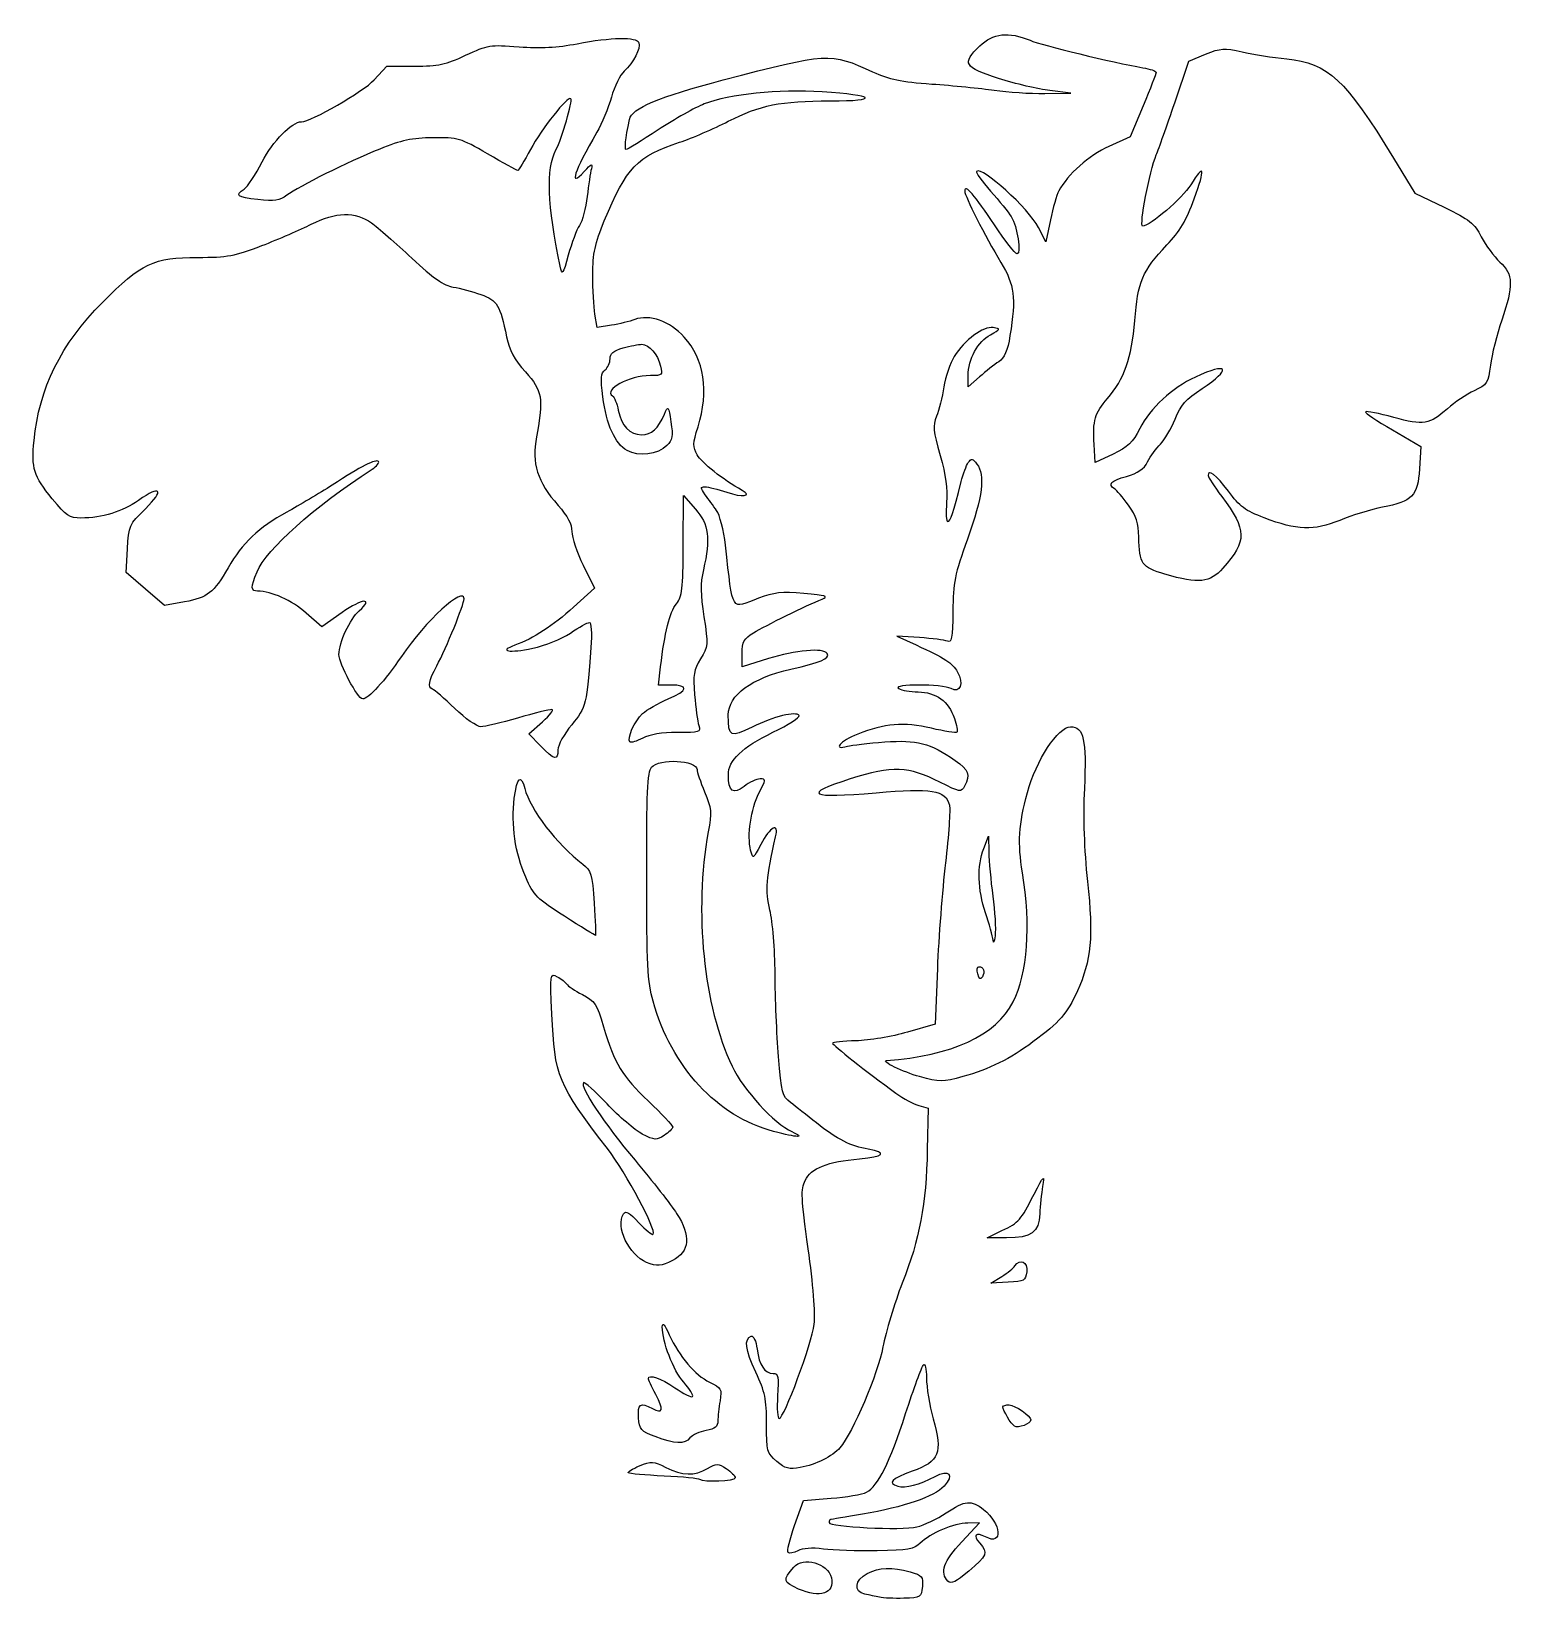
# Model space of a CAD drawing. Extents: x 5 to 118, y 3 to 122.
import ezdxf

# ---------------------------------------------------------------- set-up
doc = ezdxf.new("R2010")
doc.units = 0
doc.layers.get('0').update_dxf_attribs({"linetype": 'CONTINUOUS'})

msp = doc.modelspace()

# ---------------------------------------------------------------- linework, layer by layer
at = {"color": 7}
for points in [[(31.032191, 118.272576), (31.993811, 119.316993), (34.111337, 119.316993)], [(91.962272, 116.535077), (93.041401, 119.706285), (94.307229, 120.225817)], [(82.061193, 117.241769), (84.045568, 117.272729), (82.458068, 117.455612)], [(89.55237, 116.299641), (88.569051, 113.943748), (86.95074, 113.209971)], [(108.615872, 112.305535), (110.239318, 109.659702), (112.458886, 108.58379)], [(82.498322, 107.613237), (82.155977, 105.955535), (81.592592, 107.04365)], [(49.091776, 99.604732), (48.004666, 99.43936), (47.837918, 100.448488)], [(77.10651, 95.675524), (76.24036, 94.920512), (76.24036, 95.767829)], [(108.521399, 91.63477), (110.691253, 90.373999), (110.582787, 88.670559)], [(87.272828, 89.801631), (85.897651, 89.163062), (85.815874, 90.533699)], [(54.555541, 82.846228), (54.566547, 86.640953), (55.481577, 85.604683)], [(16.603263, 78.553657), (15.085563, 78.273095), (13.620999, 79.524312), (12.156435, 80.775527), (12.258614, 82.583867)], [(46.937385, 81.336073), (47.796908, 79.593046), (46.209781, 78.151315)], [(28.607202, 77.750252), (27.047902, 76.656464), (25.862913, 77.699534)], [(72.536193, 75.827324), (70.816401, 75.939825), (72.27161, 75.273387)], [(61.036898, 74.233638), (59.042443, 73.600281), (59.042443, 74.634402)], [(53.593757, 72.221161), (52.674216, 72.221161), (52.834836, 73.610224)], [(43.700173, 67.587275), (42.806186, 68.509639), (43.84671, 69.428344)], [(77.430985, 59.785745), (77.787601, 60.711786), (77.807735, 59.497084)], [(73.895225, 50.657614), (73.726818, 46.424281), (71.610151, 45.807363)], [(72.489764, 40.221165), (73.197651, 40.027484), (73.128669, 36.875884)], [(79.166352, 30.15262), (77.695568, 30.152829), (78.804013, 30.701504)], [(79.283068, 26.770031), (77.960151, 26.69494), (78.791178, 27.211605)], [(63.029042, 8.275892), (63.699774, 10.176359), (65.811355, 10.334625)], [(75.749573, 7.017208), (77.110868, 8.456578), (76.212594, 8.450757)]]:
    msp.add_lwpolyline(points, dxfattribs=at)
for points in [[(45.191527, 104.103452)], [(50.279834, 90.068278)], [(91.21053, 80.658764)], [(43.700173, 67.587275)], [(50.498629, 67.88858)], [(45.519054, 54.626634)], [(78.134792, 52.799012)], [(76.963296, 50.23838)], [(72.536193, 42.422337)], [(61.423693, 38.2495)], [(51.766401, 28.288165)], [(79.771441, 15.817228)], [(52.42786, 15.025365)], [(61.670269, 13.142534)], [(55.821786, 11.765415)], [(74.695071, 4.022273)], [(63.32343, 3.432606)], [(69.493485, 2.803181)]]:
    msp.add_lwpolyline(points, close=True, dxfattribs=at)
for points in [[(77.112852, 120.852591), (78.12028, 121.829029), (79.327534, 121.965026), (80.945212, 121.284306)], [(37.995185, 120.143554), (39.686114, 120.934835), (39.859604, 120.962577), (42.059786, 120.793519)], [(42.059786, 120.793519), (43.688659, 120.668358), (44.974579, 120.735852), (46.474735, 121.025246)], [(46.474735, 121.025246), (49.061719, 121.524298), (51.016972, 121.556587), (51.178883, 121.102931)], [(51.178883, 121.102931), (51.333855, 120.668717), (50.773777, 119.578196), (50.067551, 118.939069)], [(78.555464, 118.376572), (75.912446, 119.21919), (75.737466, 119.519515), (77.112852, 120.852591)], [(80.945212, 121.284306), (81.857091, 120.900586), (87.255326, 119.589986), (89.535672, 119.198687)], [(94.307229, 120.225817), (95.450766, 120.695157), (95.719159, 120.712655), (97.085354, 120.406933)], [(34.111337, 119.316993), (35.929501, 119.316993), (36.478575, 119.433847), (37.995185, 120.143554)], [(57.587235, 118.263865), (65.517234, 120.350429), (65.752464, 120.363322), (68.964318, 118.887422)], [(97.085354, 120.406933), (97.917116, 120.220805), (99.443746, 119.976447), (100.477862, 119.863914)], [(100.477862, 119.863914), (103.657762, 119.51788), (104.896298, 118.367558), (108.615872, 112.305535)], [(25.504524, 115.08366), (26.222749, 115.08366), (30.21847, 117.388795), (31.032191, 118.272576)], [(50.067551, 118.939069), (49.75823, 118.659137), (49.317119, 117.76645), (49.087307, 116.955319)], [(50.461161, 115.263), (50.630143, 116.108877), (52.683579, 116.973601), (57.587235, 118.263865)], [(68.964318, 118.887422), (70.238514, 118.301907), (71.126207, 118.118297), (73.462235, 117.957075)], [(82.458068, 117.455612), (81.584943, 117.556198), (79.828771, 117.970629), (78.555464, 118.376572)], [(89.535672, 119.198687), (90.081375, 119.105047), (90.529622, 118.94453), (90.531775, 118.841983)], [(90.531775, 118.841983), (90.533892, 118.739437), (90.093197, 117.595383), (89.55237, 116.299641)], [(45.999019, 116.838194), (45.767458, 117.069756), (43.775818, 114.56478), (42.930461, 112.978725)], [(49.087307, 116.955319), (48.857495, 116.144188), (48.358687, 114.944754), (47.978843, 114.28991)], [(65.12786, 117.352645), (61.731192, 117.554471), (58.122627, 117.187287), (56.154921, 116.439616)], [(65.746056, 116.67116), (69.570849, 116.67116), (69.170555, 117.112433), (65.12786, 117.352645)], [(73.462235, 117.957075), (75.062964, 117.8466), (77.206089, 117.633496), (78.224735, 117.48351)], [(78.224735, 117.48351), (79.24338, 117.333524), (80.969787, 117.224741), (82.061193, 117.241769)], [(44.867034, 112.942827), (45.326692, 113.825618), (46.156404, 116.680809), (45.999019, 116.838194)], [(56.154921, 116.439616), (55.479005, 116.182789), (53.89907, 115.296383), (52.643955, 114.469825)], [(57.98411, 115.118722), (60.402232, 116.363161), (61.942178, 116.67116), (65.746056, 116.67116)], [(90.553836, 112.570118), (90.734954, 113.006681), (91.36875, 114.790912), (91.962272, 116.535077)], [(22.508718, 112.026401), (23.315234, 113.609729), (24.759537, 115.08366), (25.504524, 115.08366)], [(50.210884, 112.966993), (50.07315, 112.966993), (50.158012, 113.745496), (50.461161, 115.263)], [(54.279943, 113.531442), (55.225828, 113.842775), (56.892703, 114.557052), (57.98411, 115.118722)], [(35.505567, 113.867222), (33.919176, 113.846701), (33.089411, 113.670831), (31.457575, 113.009246)], [(39.666675, 112.636264), (37.582536, 113.845709), (37.425842, 113.892063), (35.505567, 113.867222)], [(47.978843, 114.28991), (46.229561, 111.274176), (45.812448, 109.974526), (47.018803, 111.298593)], [(48.54897, 107.543035), (50.231463, 111.618069), (51.04294, 112.465998), (54.279943, 113.531442)], [(52.643955, 114.469825), (51.388841, 113.643268), (50.293958, 112.966993), (50.210884, 112.966993)], [(31.457575, 113.009246), (28.973306, 112.002064), (25.339935, 110.193786), (24.391427, 109.492525)], [(41.955223, 111.379493), (41.887653, 111.379493), (40.857808, 111.94504), (39.666675, 112.636264)], [(42.930461, 112.978725), (42.461651, 112.099147), (42.022795, 111.379493), (41.955223, 111.379493)], [(45.191527, 104.103452), (44.206951, 108.777483), (44.107584, 111.484275), (44.867034, 112.942827)], [(86.95074, 113.209971), (85.422629, 112.517092), (83.812359, 111.086562), (83.134224, 109.819457)], [(89.515061, 107.14616), (89.242596, 107.14616), (90.047747, 111.350262), (90.553836, 112.570118)], [(21.140881, 109.957395), (21.395542, 110.118375), (22.011069, 111.049428), (22.508718, 112.026401)], [(47.018803, 111.298593), (47.573179, 111.907063), (47.671453, 111.945513), (47.563688, 111.511785)], [(47.563688, 111.511785), (47.491377, 111.220743), (47.348455, 110.268243), (47.24608, 109.395118)], [(76.876973, 111.310551), (76.79963, 111.233208), (77.279058, 110.558866), (77.942371, 109.812012)], [(81.592592, 107.04365), (80.844607, 108.488301), (77.280071, 111.71365), (76.876973, 111.310551)], [(93.441475, 109.228569), (94.300196, 111.581522), (94.20193, 111.967232), (93.173693, 110.27965)], [(22.18844, 109.158144), (20.584192, 109.346692), (20.398685, 109.488228), (21.140881, 109.957395)], [(78.244084, 107.237582), (76.755212, 109.498412), (75.975776, 110.385019), (75.975776, 109.817785)], [(75.975776, 109.817785), (75.975776, 109.425233), (77.509648, 106.397143), (78.728448, 104.383601)], [(77.942371, 109.812012), (78.605682, 109.065159), (79.313463, 108.189579), (79.515219, 107.866274)], [(83.134224, 109.819457), (82.972767, 109.517771), (82.68661, 108.524973), (82.498322, 107.613237)], [(93.173693, 110.27965), (92.56332, 109.277884), (90.07434, 107.14616), (89.515061, 107.14616)], [(24.391427, 109.492525), (23.813998, 109.065612), (23.448182, 109.010086), (22.18844, 109.158144)], [(47.24608, 109.395118), (47.143707, 108.521993), (46.879431, 107.531513), (46.658803, 107.19405)], [(91.360651, 105.707491), (92.340377, 106.743403), (92.847978, 107.602344), (93.441475, 109.228569)], [(112.458886, 108.58379), (114.400005, 107.642852), (114.75453, 107.360716), (115.284896, 106.334831)], [(26.252162, 107.291009), (28.098245, 108.230867), (29.605031, 108.263048), (30.825967, 107.388696)], [(30.825967, 107.388696), (31.317041, 107.037019), (32.701386, 105.829326), (33.902293, 104.704932)], [(47.673112, 103.441993), (47.674699, 105.080944), (47.827168, 105.794822), (48.54897, 107.543035)], [(79.515219, 107.866274), (79.981602, 107.118916), (80.306844, 105.029493), (79.956792, 105.029493)], [(22.491825, 105.662123), (23.769574, 106.155592), (25.461728, 106.888588), (26.252162, 107.291009)], [(46.658803, 107.19405), (46.438174, 106.856587), (46.055402, 105.844556), (45.808194, 104.945091)], [(79.956792, 105.029493), (79.814579, 105.029493), (79.043861, 106.023134), (78.244084, 107.237582)], [(115.284896, 106.334831), (115.61844, 105.689655), (116.256745, 104.824269), (116.703351, 104.411752)], [(17.596369, 104.76491), (19.88725, 104.76491), (20.422786, 104.86306), (22.491825, 105.662123)], [(88.914322, 99.950085), (89.146912, 102.911025), (89.498546, 103.738586), (91.360651, 105.707491)], [(10.354361, 101.340022), (13.321919, 104.320672), (14.261269, 104.76491), (17.596369, 104.76491)], [(33.902293, 104.704932), (35.547451, 103.164586), (36.322714, 102.622272), (37.046911, 102.505202)], [(45.808194, 104.945091), (45.392364, 103.432087), (45.346215, 103.369101), (45.191527, 104.103452)], [(78.728448, 104.383601), (79.772579, 102.658626), (79.88963, 101.716058), (79.420384, 98.811786)], [(116.703351, 104.411752), (117.722822, 103.470095), (117.749053, 102.628376), (116.841386, 99.982607)], [(47.837918, 100.448488), (47.746219, 101.003509), (47.672051, 102.350587), (47.673112, 103.441993)], [(37.046911, 102.505202), (37.575548, 102.419744), (38.52191, 102.166006), (39.149941, 101.94134)], [(39.149941, 101.94134), (40.396419, 101.495438), (40.629216, 101.114216), (41.110866, 98.730176)], [(5.150813, 90.835951), (5.525307, 94.771845), (7.219035, 98.190862), (10.354361, 101.340022)], [(54.630688, 98.695701), (53.540131, 99.902817), (51.977147, 100.461093), (50.874448, 100.037376)], [(50.874448, 100.037376), (50.49189, 99.890376), (49.689689, 99.695685), (49.091776, 99.604732)], [(78.144042, 99.419836), (77.381952, 99.537332), (75.961208, 98.485029), (75.183934, 97.227374)], [(77.929682, 98.882017), (78.714539, 99.304618), (78.724776, 99.330304), (78.144042, 99.419836)], [(86.82967, 94.015671), (88.11623, 95.480981), (88.692016, 97.12008), (88.914322, 99.950085)], [(116.841386, 99.982607), (116.4707, 98.902094), (116.083337, 97.363936), (115.98058, 96.564482)], [(41.110866, 98.730176), (41.324699, 97.67175), (41.678251, 97.010188), (42.545616, 96.045467)], [(48.988276, 97.042581), (48.988276, 97.457046), (49.237784, 97.66558), (49.980464, 97.871833)], [(49.980464, 97.871833), (50.526167, 98.023381), (51.162559, 98.148042), (51.394664, 98.148852)], [(51.394664, 98.148852), (51.953213, 98.150704), (52.607607, 97.399023), (52.832804, 96.496682)], [(55.679914, 91.867823), (56.535317, 94.581475), (56.163877, 96.998644), (54.630688, 98.695701)], [(76.24036, 95.767829), (76.24036, 97.001674), (76.984214, 98.372935), (77.929682, 98.882017)], [(79.420384, 98.811786), (79.230487, 97.636481), (79.009237, 97.121239), (78.568275, 96.827411)], [(48.603019, 96.195121), (48.814911, 96.356686), (48.988276, 96.73804), (48.988276, 97.042581)], [(75.183934, 97.227374), (74.866354, 96.713519), (74.510974, 95.669174), (74.3942, 94.906605)], [(78.568275, 96.827411), (78.240686, 96.60913), (77.582892, 96.09078), (77.10651, 95.675524)], [(94.033589, 94.777121), (96.327722, 96.294879), (96.029253, 96.821905), (93.533643, 95.659911)], [(42.545616, 96.045467), (43.836339, 94.609875), (43.930816, 94.058473), (43.389479, 91.120518)], [(48.440396, 94.153196), (48.26072, 95.564079), (48.292094, 95.958046), (48.603019, 96.195121)], [(52.05117, 95.769078), (50.442286, 95.769078), (48.451992, 94.69496), (49.177358, 94.218144)], [(52.832804, 96.496682), (53.005945, 95.802921), (52.969591, 95.769078), (52.05117, 95.769078)], [(93.533643, 95.659911), (91.723456, 94.817062), (90.104225, 93.313909), (89.302796, 91.732367)], [(115.98058, 96.564482), (115.804352, 95.193398), (115.733756, 95.082778), (114.736327, 94.614738)], [(74.3942, 94.906605), (74.277426, 94.144039), (74.025831, 93.139014), (73.835104, 92.673218)], [(91.983068, 92.45251), (92.41133, 93.519276), (92.802334, 93.962545), (94.033589, 94.777121)], [(114.736327, 94.614738), (114.154744, 94.341831), (113.24558, 93.728209), (112.715961, 93.251134)], [(50.279834, 90.068278), (49.357804, 90.586748), (48.711922, 92.021086), (48.440396, 94.153196)], [(49.177358, 94.218144), (49.318638, 94.125272), (49.5139, 93.640381), (49.611272, 93.140607)], [(49.611272, 93.140607), (49.843092, 91.950757), (50.485397, 91.271161), (51.378136, 91.271161)], [(53.11979, 92.831036), (53.403566, 93.49378), (53.422555, 93.471127), (53.616601, 92.238343)], [(85.815874, 90.533699), (85.708038, 92.341144), (85.880998, 92.935192), (86.82967, 94.015671)], [(108.619589, 92.586061), (107.507146, 92.891255), (106.541745, 93.08574), (106.474255, 93.01825)], [(112.715961, 93.251134), (111.362183, 92.031653), (110.908759, 91.958036), (108.619589, 92.586061)], [(51.378136, 91.271161), (52.145388, 91.271161), (52.642524, 91.71641), (53.11979, 92.831036)], [(53.616601, 92.238343), (53.787096, 91.155189), (53.738923, 90.877133), (53.305731, 90.443939)], [(55.620769, 89.727902), (55.269524, 90.358698), (55.2758, 90.585827), (55.679914, 91.867823)], [(73.835104, 92.673218), (73.53032, 91.928881), (73.562816, 91.568519), (74.103431, 89.697581)], [(90.872659, 90.555392), (91.192342, 90.873847), (91.692026, 91.727549), (91.983068, 92.45251)], [(106.474255, 93.01825), (106.406765, 92.95076), (107.32798, 92.328193), (108.521399, 91.63477)], [(6.535677, 86.402482), (5.110314, 88.152261), (4.945629, 88.679483), (5.150813, 90.835951)], [(43.389479, 91.120518), (43.011299, 89.068061), (43.44026, 87.704142), (45.033052, 85.894635)], [(89.302796, 91.732367), (88.766393, 90.67383), (88.399369, 90.324744), (87.272828, 89.801631)], [(53.305731, 90.443939), (52.622389, 89.7606), (51.1517, 89.578013), (50.279834, 90.068278)], [(59.037104, 87.03555), (57.56702, 87.858251), (55.954015, 89.129431), (55.620769, 89.727902)], [(74.103431, 89.697581), (74.539628, 88.188012), (74.683416, 87.14531), (74.597787, 86.11271)], [(76.245318, 89.154495), (76.478982, 89.498366), (76.567332, 89.482779), (76.906845, 89.037779)], [(89.89332, 89.206549), (90.112273, 89.629959), (90.552976, 90.23694), (90.872659, 90.555392)], [(22.120739, 80.831417), (22.846112, 82.567484), (26.386126, 85.726595), (30.87964, 88.647871)], [(31.359446, 89.232632), (31.154455, 89.437623), (30.068396, 88.883474), (27.827531, 87.430512)], [(30.87964, 88.647871), (31.234473, 88.87855), (31.450386, 89.141692), (31.359446, 89.232632)], [(75.707949, 87.699286), (75.855179, 88.28137), (76.096992, 88.936214), (76.245318, 89.154495)], [(76.906845, 89.037779), (77.547533, 88.198037), (77.339558, 86.55781), (76.183577, 83.333661)], [(88.291749, 88.099757), (89.170769, 88.34587), (89.602545, 88.644256), (89.89332, 89.206549)], [(96.041472, 86.971682), (95.105024, 88.23166), (94.49661, 88.69776), (94.49661, 88.155187)], [(110.582787, 88.670559), (110.45136, 86.606552), (110.054745, 86.194217), (107.768123, 85.744352)], [(13.628725, 85.642265), (15.107341, 87.100042), (14.797805, 87.47094), (13.100836, 86.274807)], [(27.827531, 87.430512), (26.878388, 86.815094), (25.32706, 85.890007), (24.380132, 85.374766)], [(56.233872, 86.707099), (55.843649, 87.246121), (55.842601, 87.302411), (56.222786, 87.302411)], [(56.222786, 87.302411), (56.45373, 87.302411), (57.193918, 87.115264), (57.867645, 86.886526)], [(74.686618, 84.656578), (74.885677, 84.656578), (75.099386, 85.293253), (75.707949, 87.699286)], [(87.370335, 87.159319), (86.82995, 87.493295), (87.096177, 87.76502), (88.291749, 88.099757)], [(88.428669, 85.913381), (88.001718, 86.502769), (87.525468, 87.063442), (87.370335, 87.159319)], [(94.49661, 88.155187), (94.49661, 88.042131), (94.96343, 87.328349), (95.533988, 86.569008)], [(8.72, 84.927631), (7.849849, 84.921863), (7.609668, 85.084042), (6.535677, 86.402482)], [(13.100836, 86.274807), (11.867237, 85.405285), (10.349008, 84.938407), (8.72, 84.927631)], [(45.033052, 85.894635), (45.766297, 85.061621), (46.07786, 84.46485), (46.07786, 83.893382)], [(57.095869, 85.508013), (56.858805, 85.840088), (56.470907, 86.379677), (56.233872, 86.707099)], [(57.867645, 86.886526), (59.054619, 86.483539), (59.843794, 86.584102), (59.037104, 87.03555)], [(74.597787, 86.11271), (74.531371, 85.311837), (74.571355, 84.656578), (74.686618, 84.656578)], [(89.22354, 83.492401), (89.209015, 84.546662), (89.035173, 85.076128), (88.428669, 85.913381)], [(95.533988, 86.569008), (97.458273, 84.008026), (97.472442, 83.196763), (95.629172, 81.11889)], [(98.75475, 84.942788), (97.353316, 85.476244), (96.90222, 85.813559), (96.041472, 86.971682)], [(12.258614, 82.583867), (12.357989, 84.342565), (12.3956, 84.42652), (13.628725, 85.642265)], [(24.380132, 85.374766), (22.269445, 84.226297), (20.984985, 83.008832), (19.919797, 81.147079)], [(55.481577, 85.604683), (56.508518, 84.441673), (56.645789, 83.395227), (56.088256, 80.979859)], [(57.76377, 82.862179), (57.633486, 83.985312), (57.33293, 85.175937), (57.095869, 85.508013)], [(104.512938, 84.752823), (102.525679, 83.945328), (101.265995, 83.986886), (98.75475, 84.942788)], [(107.768123, 85.744352), (106.899107, 85.573383), (105.434276, 85.127195), (104.512938, 84.752823)], [(46.07786, 83.893382), (46.07786, 83.445525), (46.464646, 82.294735), (46.937385, 81.336073)], [(91.21053, 80.658764), (89.445275, 81.173847), (89.251687, 81.449918), (89.22354, 83.492401)], [(54.030779, 78.398381), (54.483778, 78.974273), (54.545828, 79.500206), (54.555541, 82.846228)], [(60.294271, 78.832922), (58.125545, 78.008631), (58.372372, 77.615616), (57.76377, 82.862179)], [(76.183577, 83.333661), (75.216396, 80.636089), (75.090218, 80.012998), (75.071195, 77.840499)], [(19.919797, 81.147079), (18.823107, 79.23026), (18.377218, 78.881592), (16.603263, 78.553657)], [(95.629172, 81.11889), (94.633955, 79.997004), (93.782369, 79.908326), (91.21053, 80.658764)], [(22.168517, 79.364911), (21.636294, 79.364911), (21.627013, 79.649767), (22.120739, 80.831417)], [(56.088256, 80.979859), (55.847464, 79.936695), (55.855878, 79.155663), (56.126658, 77.41502)], [(25.862913, 77.699534), (24.767723, 78.663559), (23.211875, 79.364911), (22.168517, 79.364911)], [(29.89467, 77.878919), (31.040843, 78.898438), (30.111674, 78.80558), (28.607202, 77.750252)], [(37.874869, 78.778907), (37.877594, 79.802463), (34.941888, 77.103542), (33.106397, 74.395052)], [(35.796183, 73.680288), (36.531476, 75.049504), (37.873702, 78.341731), (37.874869, 78.778907)], [(59.902339, 76.197796), (60.788344, 76.743137), (63.964206, 78.300707), (65.118372, 78.755944)], [(63.724367, 79.18605), (62.034095, 79.328931), (61.437753, 79.267537), (60.294271, 78.832922)], [(65.118372, 78.755944), (65.659328, 78.969314), (65.42196, 79.042551), (63.724367, 79.18605)], [(28.356586, 74.54024), (28.364101, 75.474714), (29.177996, 77.241437), (29.89467, 77.878919)], [(46.209781, 78.151315), (44.622318, 76.709281), (43.191316, 75.782109), (41.726853, 75.246746)], [(52.834836, 73.610224), (53.137025, 76.223619), (53.517109, 77.745352), (54.030779, 78.398381)], [(75.071195, 77.840499), (75.053071, 75.771777), (74.987909, 75.415341), (74.65286, 75.552435)], [(45.963351, 76.174216), (46.623004, 76.619412), (47.275403, 76.983661), (47.41313, 76.983661)], [(47.41313, 76.983661), (47.559939, 76.983661), (47.607979, 76.190057), (47.52925, 75.065432)], [(56.126658, 77.41502), (56.463017, 75.252792), (56.455381, 75.156848), (55.871737, 74.212492)], [(41.726853, 75.246746), (40.463928, 74.785059), (41.312383, 74.64489), (43.105816, 75.018937)], [(43.105816, 75.018937), (44.051162, 75.216102), (45.279569, 75.712738), (45.963351, 76.174216)], [(59.042443, 74.634402), (59.042443, 75.516145), (59.169149, 75.746512), (59.902339, 76.197796)], [(72.27161, 75.273387), (74.492654, 74.25622), (75.017148, 73.913508), (75.424694, 73.213119)], [(74.65286, 75.552435), (74.434578, 75.641748), (73.482078, 75.765448), (72.536193, 75.827324)], [(30.159407, 71.164143), (29.788014, 71.161365), (28.351062, 73.852307), (28.356586, 74.54024)], [(33.106397, 74.395052), (31.839895, 72.526176), (30.600563, 71.167442), (30.159407, 71.164143)], [(47.52925, 75.065432), (47.228178, 70.764651), (47.17039, 70.533054), (46.064453, 69.194714)], [(55.871737, 74.212492), (55.34995, 73.368223), (55.2899, 73.004548), (55.419442, 71.473295)], [(65.51653, 74.615686), (65.238461, 75.065612), (63.076048, 74.881187), (61.036898, 74.233638)], [(62.74661, 73.427505), (64.994348, 73.931021), (65.741579, 74.25155), (65.51653, 74.615686)], [(35.475971, 71.91248), (35.093246, 72.049677), (35.181162, 72.535037), (35.796183, 73.680288)], [(57.98411, 69.944342), (57.98411, 71.450573), (59.77786, 72.762475), (62.74661, 73.427505)], [(75.424694, 73.213119), (75.934792, 72.336485), (75.640827, 71.569434), (74.938763, 71.945169)], [(37.173532, 70.435224), (36.375189, 71.199208), (35.611284, 71.863974), (35.475971, 71.91248)], [(53.416475, 71.165709), (54.942084, 71.813589), (55.010542, 72.221161), (53.593757, 72.221161)], [(74.938763, 71.945169), (74.264501, 72.306021), (70.390827, 72.317099), (70.948693, 71.956573)], [(70.948693, 71.956573), (71.166974, 71.815508), (71.835526, 71.698268), (72.434365, 71.69604)], [(72.434365, 71.69604), (73.778335, 71.69104), (74.765072, 70.970997), (75.189241, 69.685749)], [(39.146866, 69.046161), (38.859875, 69.046161), (37.971876, 69.67124), (37.173532, 70.435224)], [(51.450253, 70.043905), (51.769656, 70.337291), (52.654454, 70.8421), (53.416475, 71.165709)], [(55.419442, 71.473295), (55.501598, 70.502174), (55.645428, 69.456805), (55.739062, 69.150256)], [(41.951217, 69.70762), (40.695814, 69.343818), (39.433855, 69.046161), (39.146866, 69.046161)], [(44.560503, 70.358064), (44.380801, 70.364122), (43.206622, 70.071422), (41.951217, 69.70762)], [(43.84671, 69.428344), (44.418999, 69.933632), (44.740206, 70.352007), (44.560503, 70.358064)], [(46.064453, 69.194714), (45.489744, 68.499239), (45.019526, 67.645518), (45.019526, 67.297562)], [(50.498634, 67.88858), (50.248936, 68.138278), (50.844744, 69.487725), (51.450253, 70.043905)], [(59.794984, 69.018634), (58.137682, 68.18948), (57.98411, 68.267985), (57.98411, 69.944342)], [(63.374275, 69.89459), (63.151414, 70.255186), (61.419306, 69.831289), (59.794984, 69.018634)], [(61.379661, 68.629699), (62.55357, 69.201011), (63.451145, 69.77021), (63.374275, 69.89459)], [(73.434975, 68.932711), (71.337932, 69.422423), (69.874455, 69.305564), (67.839839, 68.485935)], [(75.189241, 69.685749), (75.3598, 69.168952), (75.445451, 68.692218), (75.379575, 68.626342)], [(51.469211, 68.179214), (51.01472, 67.940039), (50.577956, 67.809253), (50.498629, 67.88858)], [(54.102434, 68.603484), (52.919781, 68.610417), (52.010085, 68.463848), (51.469211, 68.179214)], [(55.739062, 69.150256), (55.900833, 68.620632), (55.819379, 68.59342), (54.102434, 68.603484)], [(57.98816, 65.387839), (57.981916, 66.478293), (59.042885, 67.492451), (61.379661, 68.629699)], [(67.839839, 68.485935), (66.474853, 67.936062), (65.877548, 67.239568), (67.046089, 67.560373)], [(69.89036, 67.889017), (72.345857, 68.069399), (73.324577, 67.812814), (75.248172, 66.484389)], [(75.379575, 68.626342), (75.313699, 68.560466), (74.438629, 68.698332), (73.434975, 68.932711)], [(80.741771, 64.032059), (81.404452, 66.493065), (83.081053, 69.046161), (84.0345, 69.046161)], [(84.0345, 69.046161), (85.03611, 69.046161), (85.254126, 68.063512), (85.079406, 64.336546)], [(45.019526, 67.297562), (45.019526, 66.441566), (44.75416, 66.499838), (43.700173, 67.587275)], [(67.046089, 67.560373), (67.373511, 67.650262), (68.653432, 67.798151), (69.89036, 67.889017)], [(51.771923, 57.694031), (51.767505, 63.947797), (51.839506, 65.612383), (52.129526, 65.96226)], [(52.129526, 65.96226), (52.713858, 66.667187), (55.60286, 66.517105), (55.60286, 65.781822)], [(55.60286, 65.781822), (55.60286, 65.618302), (55.86285, 64.857241), (56.180614, 64.090576)], [(74.092353, 64.828642), (71.671426, 66.050724), (70.508315, 66.092028), (67.265378, 65.071088)], [(75.248172, 66.484389), (76.28346, 65.769424), (76.424388, 65.386479), (75.966841, 64.531547)], [(41.700786, 63.622203), (41.898686, 65.206147), (42.21366, 65.494559), (42.495401, 64.349807)], [(59.1844, 64.508578), (58.35959, 63.85978), (57.995381, 64.127483), (57.98816, 65.387839)], [(60.396795, 65.077411), (60.127713, 65.077411), (59.582135, 64.821435), (59.1844, 64.508578)], [(60.319534, 63.990559), (60.856103, 65.019989), (60.860183, 65.077411), (60.396795, 65.077411)], [(67.265378, 65.071088), (63.52268, 63.892808), (64.127547, 63.573488), (69.239315, 64.029005)], [(75.966841, 64.531547), (75.702964, 64.038485), (75.636906, 64.048955), (74.092353, 64.828642)], [(42.56409, 57.602096), (41.764937, 59.400615), (41.448786, 61.605253), (41.700786, 63.622203)], [(42.495401, 64.349807), (42.885865, 62.763297), (44.925745, 60.103168), (46.908297, 58.59512)], [(56.180614, 64.090576), (56.704122, 62.827522), (56.730236, 62.541351), (56.45875, 61.042756)], [(59.682118, 59.646045), (59.403266, 60.75708), (59.704581, 62.810729), (60.319534, 63.990559)], [(69.239315, 64.029005), (73.440822, 64.403409), (74.525997, 64.21978), (74.81049, 63.086274)], [(80.370302, 57.939027), (79.999594, 60.222577), (80.082602, 61.584089), (80.741771, 64.032059)], [(85.079406, 64.336546), (84.975218, 62.114097), (85.056281, 59.722171), (85.318835, 57.272203)], [(74.81049, 63.086274), (74.893485, 62.755597), (74.759394, 60.776371), (74.512509, 58.687996)], [(56.45875, 61.042756), (55.363957, 54.999528), (56.095617, 47.801607), (58.271119, 43.213001)], [(61.587817, 60.680171), (61.848233, 61.812035), (61.184737, 61.458901), (60.453749, 60.076583)], [(60.453749, 60.076583), (59.86449, 58.962277), (59.855055, 58.957012), (59.682118, 59.646045)], [(61.153141, 55.087083), (60.790643, 56.587967), (60.864274, 57.535392), (61.587817, 60.680171)], [(77.563276, 54.890953), (76.960153, 56.643961), (76.911687, 58.437261), (77.430985, 59.785745)], [(46.908297, 58.59512), (47.543059, 58.112282), (47.619068, 57.851683), (47.776461, 55.618557)], [(74.512509, 58.687996), (74.265626, 56.599619), (73.987848, 52.985948), (73.895225, 50.657614)], [(77.807735, 59.497084), (77.818795, 58.829001), (77.955942, 57.330689), (78.112482, 56.167507)], [(45.519054, 54.626634), (43.439906, 55.952702), (43.181254, 56.213147), (42.56409, 57.602096)], [(52.254433, 48.162969), (51.844594, 49.624427), (51.77667, 50.966153), (51.771923, 57.694031)], [(79.656469, 48.106362), (80.763472, 50.295098), (81.025429, 53.90343), (80.370302, 57.939027)], [(85.318835, 57.272203), (85.772141, 53.04219), (85.607088, 51.260428), (84.54685, 48.938609)], [(78.112482, 56.167507), (78.269023, 55.004324), (78.34761, 53.64594), (78.287118, 53.148876)], [(47.776461, 55.618557), (47.871332, 54.27249), (47.914912, 53.171656), (47.873304, 53.172262)], [(61.544499, 50.260745), (61.531005, 52.082634), (61.355245, 54.250286), (61.153141, 55.087083)], [(78.134787, 52.799012), (78.111503, 53.103653), (77.854318, 54.045025), (77.563276, 54.890953)], [(47.873304, 53.172262), (47.831695, 53.172791), (46.772282, 53.827333), (45.519054, 54.626634)], [(78.287118, 53.148876), (78.226626, 52.651811), (78.158081, 52.494371), (78.134792, 52.799012)], [(44.558334, 47.179172), (44.424367, 50.288037), (44.427958, 50.312759), (44.971208, 50.022022)], [(61.802145, 43.96287), (61.673901, 45.607692), (61.557961, 48.441734), (61.544499, 50.260745)], [(76.963296, 50.23838), (76.883969, 50.541722), (76.919955, 50.789911), (77.043264, 50.789911)], [(77.317941, 50.027308), (77.164517, 49.779063), (77.06846, 49.836231), (76.963296, 50.23838)], [(77.043264, 50.789911), (77.403672, 50.789911), (77.545644, 50.395738), (77.317941, 50.027308)], [(44.971208, 50.022022), (45.272616, 49.860713), (45.593463, 49.608608), (45.684202, 49.46179)], [(45.684202, 49.46179), (45.774938, 49.314973), (46.314167, 48.957632), (46.882481, 48.667699)], [(84.54685, 48.938609), (83.752854, 47.19983), (83.216808, 46.584455), (81.170507, 45.062608)], [(46.882481, 48.667699), (47.820135, 48.189343), (47.968916, 47.963148), (48.489769, 46.224084)], [(61.423693, 38.249495), (57.12379, 39.399938), (53.662397, 43.142268), (52.254433, 48.162969)], [(70.022651, 43.643738), (74.966938, 43.994353), (78.375253, 45.573169), (79.656469, 48.106362)], [(48.778896, 36.95025), (45.024955, 41.838525), (44.760893, 42.478505), (44.558334, 47.179172)], [(48.489769, 46.224084), (49.343313, 43.374215), (49.875228, 42.492263), (51.90621, 40.559416)], [(71.610151, 45.807363), (70.445985, 45.468058), (68.689813, 45.172532), (67.707547, 45.15064)], [(67.707547, 45.15064), (66.725281, 45.128759), (65.92161, 45.046088), (65.92161, 44.966956)], [(65.92161, 44.966956), (65.92161, 44.830098), (68.506112, 42.794428), (70.741487, 41.170606)], [(81.170507, 45.062608), (79.441032, 43.776384), (77.821025, 42.975789), (75.843485, 42.430036)], [(58.271119, 43.213001), (59.127266, 41.407202), (61.492564, 38.822498), (62.820841, 38.241245)], [(62.721691, 40.445963), (62.084831, 40.93432), (62.018492, 41.188031), (61.802145, 43.96287)], [(72.536193, 42.422337), (71.303896, 42.761776), (69.556865, 43.610707), (70.022651, 43.643738)], [(46.958866, 41.969531), (46.663748, 41.67441), (48.556966, 38.823027), (50.8864, 36.054263)], [(48.755467, 40.347014), (47.846567, 41.31863), (47.038099, 42.048761), (46.958866, 41.969531)], [(75.843485, 42.430036), (74.273741, 41.996823), (74.08259, 41.996379), (72.536193, 42.422337)], [(51.90621, 40.559416), (52.92072, 39.593922), (53.750776, 38.705586), (53.750776, 38.585333)], [(70.741487, 41.170606), (71.313701, 40.754938), (72.100424, 40.327691), (72.489764, 40.221165)], [(51.439432, 38.054248), (50.872147, 38.343655), (49.664363, 39.3754), (48.755467, 40.347014)], [(64.696067, 38.897327), (63.987667, 39.459596), (63.099199, 40.156482), (62.721691, 40.445963)], [(53.750776, 38.585333), (53.750776, 38.465083), (53.462793, 38.177999), (53.110815, 37.947375)], [(62.820841, 38.241245), (63.932395, 37.75483), (63.257665, 37.758815), (61.423693, 38.2495)], [(68.633589, 36.899591), (67.338551, 37.103955), (66.276897, 37.642596), (64.696067, 38.897327)], [(53.110815, 37.947375), (52.518485, 37.559266), (52.394088, 37.567219), (51.439432, 38.054248)], [(52.263831, 30.429356), (52.553814, 30.719337), (50.242152, 35.04484), (48.778896, 36.95025)], [(50.8864, 36.054263), (52.209409, 34.481736), (53.633248, 32.665794), (54.050491, 32.01884)], [(63.832018, 34.525357), (64.279338, 35.45867), (65.536638, 35.957388), (67.97213, 36.167568)], [(67.97213, 36.167568), (69.826801, 36.327625), (70.13022, 36.663413), (68.633589, 36.899591)], [(73.128669, 36.875884), (73.037107, 32.69266), (72.545546, 30.067438), (71.225675, 26.712823)], [(81.253057, 33.466389), (82.004228, 34.926503), (82.053978, 34.972511), (81.904636, 34.068964)], [(64.066608, 29.323972), (63.524614, 33.237032), (63.497947, 33.828331), (63.832018, 34.525357)], [(78.804013, 30.701504), (80.134481, 31.360078), (80.217888, 31.454243), (81.253057, 33.466389)], [(81.904636, 34.068964), (81.81571, 33.530934), (81.717536, 32.592955), (81.686474, 31.984569)], [(50.005403, 31.968959), (50.194567, 32.25075), (50.454137, 32.10533), (51.184469, 31.308397)], [(51.766401, 28.288165), (50.423112, 28.843785), (49.376301, 31.031804), (50.005403, 31.968959)], [(51.184469, 31.308397), (51.699546, 30.746351), (52.18526, 30.350783), (52.263831, 30.429356)], [(54.050491, 32.01884), (55.161177, 30.296662), (55.055804, 29.107477), (53.731853, 28.422833)], [(81.686474, 31.984569), (81.613542, 30.556089), (81.058139, 30.152351), (79.166352, 30.15262)], [(64.521226, 23.58431), (64.616343, 24.387424), (64.437342, 26.64736), (64.066608, 29.323972)], [(53.731853, 28.422833), (52.898281, 27.991779), (52.54198, 27.967363), (51.766401, 28.288165)], [(78.791178, 27.211605), (79.248243, 27.495773), (79.701755, 27.856984), (79.798982, 28.0143)], [(80.689704, 27.572724), (80.612194, 26.8991), (80.50784, 26.83955), (79.283068, 26.770031)], [(79.798982, 28.0143), (80.172018, 28.617886), (80.775537, 28.318693), (80.689704, 27.572724)], [(71.225675, 26.712823), (70.624496, 25.184854), (69.961802, 22.995975), (69.753025, 21.848649)], [(54.591096, 19.159588), (53.800137, 20.060438), (52.950925, 22.265449), (52.962836, 23.387412)], [(52.962836, 23.387412), (52.96662, 23.74356), (53.151135, 23.532544), (53.491156, 22.783223)], [(53.491156, 22.783223), (54.244864, 21.122238), (55.453555, 19.700221), (56.55654, 19.17682)], [(60.07976, 19.927864), (59.27136, 21.655376), (59.167514, 22.47745), (59.733871, 22.665997)], [(59.733871, 22.665997), (59.904352, 22.722753), (60.089365, 22.309693), (60.173105, 21.685358)], [(61.85589, 16.397531), (62.224206, 16.403087), (64.349387, 22.133388), (64.521226, 23.58431)], [(60.173105, 21.685358), (60.33715, 20.462309), (60.754522, 19.833661), (61.402484, 19.833661)], [(69.753025, 21.848649), (69.383174, 19.816162), (67.460304, 15.31239), (66.480701, 14.184172)], [(71.480616, 16.790943), (72.097466, 18.682713), (72.706378, 20.343635), (72.833759, 20.48188)], [(72.833759, 20.48188), (72.968964, 20.628618), (73.06536, 20.214267), (73.06536, 19.486343)], [(51.898693, 19.444933), (51.898693, 19.806285), (52.870153, 19.472233), (53.920136, 18.749825)], [(52.46053, 18.242883), (52.151521, 18.835732), (51.898693, 19.376655), (51.898693, 19.444933)], [(55.25979, 18.079479), (55.341689, 18.161381), (55.040776, 18.647429), (54.591096, 19.159588)], [(56.55654, 19.17682), (57.459081, 18.748536), (57.506097, 18.664981), (57.355835, 17.756362)], [(60.894526, 15.991017), (60.894526, 17.889982), (60.784407, 18.422072), (60.07976, 19.927864)], [(61.402484, 19.833661), (61.782759, 19.833661), (61.830106, 19.589607), (61.736139, 18.11387)], [(73.06536, 19.486343), (73.06536, 18.800553), (73.296515, 17.405297), (73.57904, 16.385775)], [(52.203331, 17.166392), (53.008202, 16.735637), (53.082992, 17.048665), (52.46053, 18.242883)], [(53.920136, 18.749825), (54.575046, 18.299234), (55.177888, 17.99758), (55.25979, 18.079479)], [(61.736139, 18.11387), (61.67591, 17.167984), (61.729789, 16.395631), (61.85589, 16.397531)], [(51.155116, 16.466182), (51.06801, 17.51235), (51.285471, 17.657614), (52.203331, 17.166392)], [(57.355835, 17.756362), (57.268028, 17.225386), (57.194873, 16.536313), (57.193273, 16.225086)], [(68.501472, 10.802512), (69.384598, 11.275145), (70.247976, 13.010637), (71.480616, 16.790943)], [(78.886193, 17.302726), (78.886193, 17.385054), (79.094552, 17.448451), (79.349214, 17.443609)], [(79.771441, 15.817228), (79.495269, 15.996753), (78.886193, 17.01882), (78.886193, 17.302726)], [(79.349214, 17.443609), (79.795164, 17.435142), (81.00286, 16.596151), (81.00286, 16.29483)], [(52.42786, 15.025365), (51.341621, 15.440099), (51.230035, 15.566422), (51.155116, 16.466182)], [(57.193273, 16.225086), (57.191156, 15.791929), (56.979418, 15.619645), (56.290903, 15.490481)], [(61.670269, 13.142539), (60.927088, 13.767885), (60.894526, 13.88745), (60.894526, 15.991017)], [(73.57904, 16.385775), (74.301985, 13.776939), (74.050975, 13.149339), (71.98305, 12.395338)], [(81.00286, 16.29483), (81.00286, 16.010887), (80.045018, 15.639389), (79.771441, 15.817228)], [(55.067883, 14.931869), (54.65268, 14.431579), (53.914585, 14.45772), (52.42786, 15.025365)], [(56.290903, 15.490481), (55.796204, 15.397673), (55.245844, 15.146298), (55.067883, 14.931869)], [(51.22898, 12.801703), (52.136903, 13.181057), (52.274629, 13.173025), (53.231412, 12.684911)], [(63.456206, 12.677492), (62.607531, 12.519803), (62.321977, 12.594156), (61.670269, 13.142534)], [(66.480701, 14.184172), (65.900319, 13.515745), (64.670562, 12.903129), (63.456206, 12.677492)], [(50.375955, 12.27237), (50.308878, 12.339447), (50.692741, 12.577646), (51.22898, 12.801703)], [(53.092924, 12.024847), (51.665669, 12.093908), (50.443032, 12.205293), (50.375955, 12.27237)], [(55.821786, 11.765428), (55.748169, 11.839046), (54.520182, 11.955785), (53.092924, 12.024847)], [(53.231412, 12.684911), (54.486035, 12.044849), (55.41614, 12.020531), (56.40057, 12.602046)], [(56.40057, 12.602046), (57.09893, 13.014579), (57.192151, 13.014179), (57.830455, 12.595934)], [(57.830455, 12.595934), (58.206008, 12.349864), (58.513276, 12.032215), (58.513276, 11.89005)], [(71.98305, 12.395338), (70.365728, 11.805632), (70.082063, 11.509751), (70.888614, 11.253761)], [(70.888614, 11.253761), (71.425282, 11.08343), (72.574293, 11.383245), (73.720542, 11.992708)], [(73.720542, 11.992708), (74.800828, 12.567097), (75.214094, 12.113736), (74.400074, 11.24725)], [(58.513276, 11.89005), (58.513276, 11.629541), (56.070767, 11.516437), (55.821786, 11.765415)], [(65.811355, 10.334625), (66.972725, 10.42167), (68.183278, 10.632218), (68.501472, 10.802512)], [(74.400074, 11.24725), (73.653568, 10.452632), (71.361782, 9.667878), (68.202056, 9.124924)], [(74.559221, 9.220941), (76.028023, 10.193835), (76.458133, 10.232874), (77.415062, 9.480156)], [(65.75466, 8.721151), (65.70096, 8.721151), (65.657026, 8.617405), (65.657026, 8.490606)], [(65.657026, 8.490606), (65.657026, 8.153797), (71.174332, 7.88026), (72.331048, 8.159721)], [(68.202056, 9.124924), (66.909688, 8.902848), (65.80836, 8.721151), (65.75466, 8.721151)], [(72.331048, 8.159721), (72.87306, 8.290674), (73.875739, 8.768223), (74.559221, 9.220941)], [(76.212594, 8.450757), (75.16109, 8.443957), (73.339566, 7.67244), (72.578754, 6.911628)], [(77.415062, 9.480156), (78.772552, 8.412353), (78.900271, 6.682695), (77.56902, 7.39516)], [(62.529799, 6.203934), (62.435481, 6.298253), (62.660138, 7.230634), (63.029042, 8.275892)], [(77.56902, 7.39516), (76.813003, 7.799768), (76.565376, 7.533193), (77.123925, 6.916002)], [(63.280041, 6.342184), (62.961726, 6.171827), (62.624118, 6.109615), (62.529799, 6.203934)], [(65.220932, 6.473539), (64.352842, 6.587223), (63.648884, 6.539582), (63.280041, 6.342184)], [(69.314187, 6.336665), (67.812071, 6.313831), (65.970108, 6.375426), (65.220932, 6.473539)], [(72.578754, 6.911628), (72.119289, 6.452164), (71.666515, 6.372421), (69.314187, 6.336665)], [(74.695071, 4.022283), (74.061219, 4.656135), (74.384247, 5.573575), (75.749573, 7.017208)], [(77.123925, 6.916002), (77.777033, 6.194327), (77.685236, 5.962118), (76.282571, 4.787744)], [(63.32343, 3.432606), (62.153231, 3.961657), (62.121367, 4.106434), (62.960152, 5.083141)], [(62.960152, 5.083141), (63.685113, 5.927304), (65.547563, 5.41296), (65.829206, 4.290803)], [(68.554304, 4.613325), (69.469278, 5.086477), (70.427924, 5.121921), (71.824107, 4.734216)], [(76.282571, 4.787744), (75.311294, 3.974542), (74.927743, 3.789601), (74.695071, 4.022273)], [(65.829206, 4.290803), (66.12758, 3.101991), (64.948165, 2.698054), (63.32343, 3.432606)], [(68.369005, 3.047963), (67.502214, 3.232923), (67.607672, 4.123804), (68.554304, 4.613325)], [(72.750148, 3.611211), (72.670913, 2.793111), (72.629144, 2.766809), (71.345568, 2.726732)], [(71.824107, 4.734216), (72.750286, 4.477025), (72.825203, 4.386173), (72.750148, 3.611211)], [(69.493485, 2.803181), (69.202443, 2.867943), (68.696427, 2.978094), (68.369005, 3.047963)], [(71.345568, 2.726732), (70.617964, 2.704031), (69.784526, 2.738427), (69.493485, 2.803181)]]:
    msp.add_open_spline(points, degree=3, dxfattribs=at)

doc.saveas('drawing.dxf')
